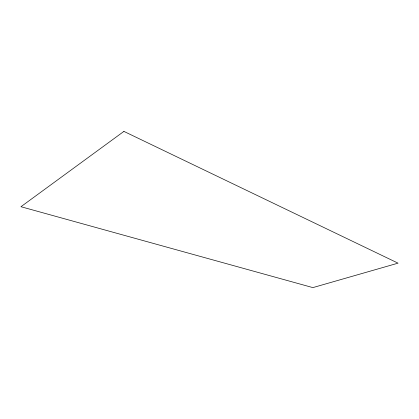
<?xml version="1.0" encoding="UTF-8"?>
<svg xmlns="http://www.w3.org/2000/svg" width="419" height="419" viewBox="0 0 419 419"><rect width="100%" height="100%" fill="white"/><g stroke="black" fill="none" stroke-linecap="round" stroke-linejoin="round"><path stroke-width="0.63" d="M123.904 131.393L20.95 206.714L312.862 287.607L398.05 263.158L123.904 131.393"/></g></svg>
